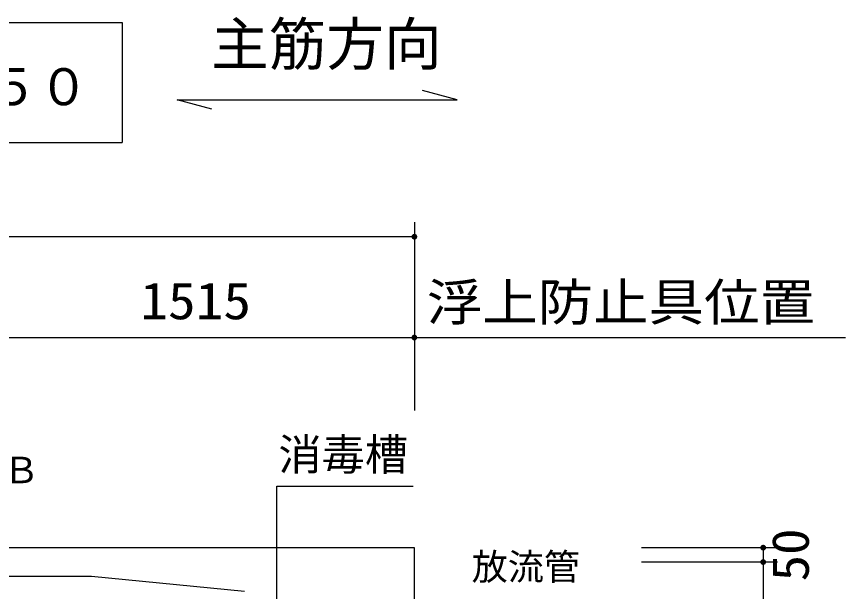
# Model space of a CAD drawing. Units: millimetres, scale not verified. Extents: x -14850 to 14850, y -10500 to 10500.
# Drawn here: x -5858 to -2982, y 2582 to 4577 of the extents above; entities that cross this region are included whole.
import ezdxf
from ezdxf.enums import TextEntityAlignment as Align

# ---------------------------------------------------------------- set-up
doc = ezdxf.new("R2010")
doc.units = ezdxf.units.MM
doc.header["$LTSCALE"] = 50
doc.linetypes.add('CHAIN1', pattern=[8, 5, -1, 1, -1])
for name, color, linetype, lineweight in [('0-0_製作', 5, 'Continuous', 25), ('0-1_躯体', 5, 'Continuous', 25), ('0-3_空気管', 3, 'CHAIN1', 25), ('0-4_水管', 3, 'Continuous', 25)]:
    doc.layers.add(name, color=color, linetype=linetype, lineweight=lineweight)
doc.styles.add('ＭＳ ゴシック', font='')
doc.styles.get('ＭＳ ゴシック').set_extended_font_data('MS Gothic')

msp = doc.modelspace()

# ---------------------------------------------------------------- linework, layer by layer
at = {"layer": '0-0_製作', "color": 2}
for p, q in [((-4477.84, 3863.11), (-4477.84, 3209.49)), ((-4477.84, 3813.11), (-9577.84, 3813.11)), ((-5992.84, 3463.11), (-4477.84, 3463.11)), ((-4477.84, 3463.11), (-2981.95, 3463.11)), ((-3217.25, 2733.78), (-3689.96, 2733.78)), ((-3267.25, 2733.78), (-3267.25, 2683.78)), ((-3217.25, 2683.78), (-3689.96, 2683.78)), ((-3267.25, 2683.78), (-3267.25, 383.78))]:
    msp.add_line(p, q, dxfattribs=at)
at = {"layer": '0-0_製作'}
for points in [[(-4479.1, 3823.03), (-4487.84, 3813.11), (-4487.82, 3813.74)], [(-4479.1, 3823.03), (-4477.84, 3813.11), (-4487.84, 3813.11)], [(-4477.84, 3813.11), (-4487.77, 3811.86), (-4487.84, 3813.11)], [(-4479.1, 3823.03), (-4487.82, 3813.74), (-4480.33, 3822.8)], [(-4480.33, 3822.8), (-4487.82, 3813.74), (-4487.67, 3814.99)], [(-4477.84, 3813.11), (-4487.53, 3810.63), (-4487.77, 3811.86)], [(-4480.33, 3822.8), (-4487.67, 3814.99), (-4481.53, 3822.41)], [(-4481.53, 3822.41), (-4487.67, 3814.99), (-4487.35, 3816.2)], [(-4477.84, 3813.11), (-4487.14, 3809.43), (-4487.53, 3810.63)], [(-4481.53, 3822.41), (-4487.35, 3816.2), (-4482.66, 3821.88)], [(-4482.66, 3821.88), (-4487.35, 3816.2), (-4486.89, 3817.37)], [(-4477.84, 3813.11), (-4486.61, 3808.3), (-4487.14, 3809.43)], [(-4482.66, 3821.88), (-4486.89, 3817.37), (-4483.72, 3821.2)], [(-4483.72, 3821.2), (-4486.89, 3817.37), (-4486.29, 3818.47)], [(-4477.84, 3813.11), (-4485.93, 3807.23), (-4486.61, 3808.3)], [(-4483.72, 3821.2), (-4486.29, 3818.47), (-4484.69, 3820.4)], [(-4484.69, 3820.4), (-4486.29, 3818.47), (-4485.55, 3819.49)], [(-4477.84, 3813.11), (-4485.13, 3806.27), (-4485.93, 3807.23)], [(-4477.84, 3813.11), (-4484.22, 3805.41), (-4485.13, 3806.27)], [(-4477.84, 3803.11), (-4484.22, 3805.41), (-4477.84, 3813.11)], [(-4477.84, 3803.11), (-4483.2, 3804.67), (-4484.22, 3805.41)], [(-4477.84, 3803.11), (-4482.1, 3804.06), (-4483.2, 3804.67)], [(-4477.84, 3803.11), (-4480.93, 3803.6), (-4482.1, 3804.06)], [(-4477.84, 3803.11), (-4479.72, 3803.29), (-4480.93, 3803.6)], [(-4477.84, 3803.11), (-4478.47, 3803.13), (-4479.72, 3803.29)], [(-4477.84, 3823.11), (-4477.84, 3813.11), (-4479.1, 3823.03)], [(-4477.22, 3823.09), (-4477.84, 3813.11), (-4477.84, 3823.11)], [(-4475.97, 3822.94), (-4477.84, 3813.11), (-4477.22, 3823.09)], [(-4474.75, 3822.62), (-4477.84, 3813.11), (-4475.97, 3822.94)], [(-4473.59, 3822.16), (-4477.84, 3813.11), (-4474.75, 3822.62)], [(-4472.49, 3821.56), (-4477.84, 3813.11), (-4473.59, 3822.16)], [(-4471.47, 3820.82), (-4477.84, 3813.11), (-4472.49, 3821.56)], [(-4470.55, 3819.96), (-4477.84, 3813.11), (-4471.47, 3820.82)], [(-4470.55, 3819.96), (-4467.84, 3813.11), (-4477.84, 3813.11)], [(-4467.84, 3813.11), (-4477.84, 3803.11), (-4477.84, 3813.11)], [(-4467.84, 3813.11), (-4476.59, 3803.19), (-4477.84, 3803.11)], [(-4467.84, 3813.11), (-4475.36, 3803.43), (-4476.59, 3803.19)], [(-4467.86, 3812.48), (-4475.36, 3803.43), (-4467.84, 3813.11)], [(-4468.02, 3811.24), (-4475.36, 3803.43), (-4467.86, 3812.48)], [(-4468.02, 3811.24), (-4474.16, 3803.81), (-4475.36, 3803.43)], [(-4468.33, 3810.02), (-4474.16, 3803.81), (-4468.02, 3811.24)], [(-4468.33, 3810.02), (-4473.03, 3804.35), (-4474.16, 3803.81)], [(-4468.8, 3808.85), (-4473.03, 3804.35), (-4468.33, 3810.02)], [(-4468.8, 3808.85), (-4471.97, 3805.02), (-4473.03, 3804.35)], [(-4469.4, 3807.75), (-4471.97, 3805.02), (-4468.8, 3808.85)], [(-4469.4, 3807.75), (-4471, 3805.82), (-4471.97, 3805.02)], [(-4470.14, 3806.74), (-4471, 3805.82), (-4469.4, 3807.75)], [(-4469.75, 3818.99), (-4467.84, 3813.11), (-4470.55, 3819.96)], [(-4469.08, 3817.93), (-4467.84, 3813.11), (-4469.75, 3818.99)], [(-4468.55, 3816.79), (-4467.84, 3813.11), (-4469.08, 3817.93)], [(-4468.16, 3815.6), (-4467.84, 3813.11), (-4468.55, 3816.79)], [(-4467.92, 3814.37), (-4467.84, 3813.11), (-4468.16, 3815.6)], [(-4480.33, 3472.8), (-4487.84, 3463.11), (-4487.82, 3463.74)], [(-4480.33, 3472.8), (-4477.84, 3463.11), (-4487.84, 3463.11)], [(-4477.84, 3463.11), (-4487.77, 3461.86), (-4487.84, 3463.11)], [(-4480.33, 3472.8), (-4487.82, 3463.74), (-4481.53, 3472.41)], [(-4481.53, 3472.41), (-4487.82, 3463.74), (-4487.67, 3464.99)], [(-4477.84, 3463.11), (-4487.53, 3460.63), (-4487.77, 3461.86)], [(-4481.53, 3472.41), (-4487.67, 3464.99), (-4482.66, 3471.88)], [(-4482.66, 3471.88), (-4487.67, 3464.99), (-4487.35, 3466.2)], [(-4477.84, 3463.11), (-4487.14, 3459.43), (-4487.53, 3460.63)], [(-4482.66, 3471.88), (-4487.35, 3466.2), (-4483.72, 3471.2)], [(-4483.72, 3471.2), (-4487.35, 3466.2), (-4486.89, 3467.37)], [(-4477.84, 3463.11), (-4486.61, 3458.3), (-4487.14, 3459.43)], [(-4483.72, 3471.2), (-4486.89, 3467.37), (-4484.69, 3470.4)], [(-4484.69, 3470.4), (-4486.89, 3467.37), (-4486.29, 3468.47)], [(-4477.84, 3463.11), (-4485.93, 3457.23), (-4486.61, 3458.3)], [(-4484.69, 3470.4), (-4486.29, 3468.47), (-4485.55, 3469.49)], [(-4477.84, 3463.11), (-4485.13, 3456.27), (-4485.93, 3457.23)], [(-4477.84, 3463.11), (-4484.22, 3455.41), (-4485.13, 3456.27)], [(-4477.84, 3463.11), (-4483.2, 3454.67), (-4484.22, 3455.41)], [(-4477.84, 3453.11), (-4483.2, 3454.67), (-4477.84, 3463.11)], [(-4477.84, 3453.11), (-4482.1, 3454.06), (-4483.2, 3454.67)], [(-4477.84, 3453.11), (-4480.93, 3453.6), (-4482.1, 3454.06)], [(-4477.84, 3453.11), (-4479.72, 3453.29), (-4480.93, 3453.6)], [(-4479.1, 3473.03), (-4477.84, 3463.11), (-4480.33, 3472.8)], [(-4477.84, 3453.11), (-4478.47, 3453.13), (-4479.72, 3453.29)], [(-4477.84, 3473.11), (-4477.84, 3463.11), (-4479.1, 3473.03)], [(-4477.22, 3473.09), (-4477.84, 3463.11), (-4477.84, 3473.11)], [(-4475.97, 3472.94), (-4477.84, 3463.11), (-4477.22, 3473.09)], [(-4474.75, 3472.62), (-4477.84, 3463.11), (-4475.97, 3472.94)], [(-4473.59, 3472.16), (-4477.84, 3463.11), (-4474.75, 3472.62)], [(-4472.49, 3471.56), (-4477.84, 3463.11), (-4473.59, 3472.16)], [(-4471.47, 3470.82), (-4477.84, 3463.11), (-4472.49, 3471.56)], [(-4471.47, 3470.82), (-4467.84, 3463.11), (-4477.84, 3463.11)], [(-4467.84, 3463.11), (-4477.84, 3453.11), (-4477.84, 3463.11)], [(-4467.84, 3463.11), (-4476.59, 3453.19), (-4477.84, 3453.11)], [(-4467.84, 3463.11), (-4475.36, 3453.43), (-4476.59, 3453.19)], [(-4467.84, 3463.11), (-4474.16, 3453.81), (-4475.36, 3453.43)], [(-4467.86, 3462.48), (-4474.16, 3453.81), (-4467.84, 3463.11)], [(-4468.02, 3461.24), (-4474.16, 3453.81), (-4467.86, 3462.48)], [(-4468.02, 3461.24), (-4473.03, 3454.35), (-4474.16, 3453.81)], [(-4468.33, 3460.02), (-4473.03, 3454.35), (-4468.02, 3461.24)], [(-4468.33, 3460.02), (-4471.97, 3455.02), (-4473.03, 3454.35)], [(-4468.8, 3458.85), (-4471.97, 3455.02), (-4468.33, 3460.02)], [(-4468.8, 3458.85), (-4471, 3455.82), (-4471.97, 3455.02)], [(-4470.55, 3469.96), (-4467.84, 3463.11), (-4471.47, 3470.82)], [(-4469.4, 3457.75), (-4471, 3455.82), (-4468.8, 3458.85)], [(-4469.4, 3457.75), (-4470.14, 3456.74), (-4471, 3455.82)], [(-4469.75, 3468.99), (-4467.84, 3463.11), (-4470.55, 3469.96)], [(-4469.08, 3467.93), (-4467.84, 3463.11), (-4469.75, 3468.99)], [(-4468.55, 3466.79), (-4467.84, 3463.11), (-4469.08, 3467.93)], [(-4468.16, 3465.6), (-4467.84, 3463.11), (-4468.55, 3466.79)], [(-4467.92, 3464.37), (-4467.84, 3463.11), (-4468.16, 3465.6)], [(-3268.5, 2743.7), (-3277.25, 2733.78), (-3277.23, 2734.41)], [(-3268.5, 2743.7), (-3267.25, 2733.78), (-3277.25, 2733.78)], [(-3267.25, 2733.78), (-3277.17, 2732.53), (-3277.25, 2733.78)], [(-3268.5, 2743.7), (-3277.23, 2734.41), (-3269.74, 2743.47)], [(-3269.74, 2743.47), (-3277.23, 2734.41), (-3277.07, 2735.65)], [(-3267.25, 2733.78), (-3276.93, 2731.29), (-3277.17, 2732.53)], [(-3269.74, 2743.47), (-3277.07, 2735.65), (-3270.93, 2743.08)], [(-3270.93, 2743.08), (-3277.07, 2735.65), (-3276.76, 2736.87)], [(-3267.25, 2733.78), (-3276.55, 2730.1), (-3276.93, 2731.29)], [(-3270.93, 2743.08), (-3276.76, 2736.87), (-3272.07, 2742.54)], [(-3272.07, 2742.54), (-3276.76, 2736.87), (-3276.3, 2738.04)], [(-3267.25, 2733.78), (-3276.01, 2728.96), (-3276.55, 2730.1)], [(-3272.07, 2742.54), (-3276.3, 2738.04), (-3273.13, 2741.87)], [(-3273.13, 2741.87), (-3276.3, 2738.04), (-3275.69, 2739.14)], [(-3267.25, 2733.78), (-3275.34, 2727.9), (-3276.01, 2728.96)], [(-3273.13, 2741.87), (-3275.69, 2739.14), (-3274.09, 2741.07)], [(-3274.09, 2741.07), (-3275.69, 2739.14), (-3274.95, 2740.15)], [(-3267.25, 2733.78), (-3274.54, 2726.93), (-3275.34, 2727.9)], [(-3267.25, 2733.78), (-3273.62, 2726.08), (-3274.54, 2726.93)], [(-3267.25, 2723.78), (-3273.62, 2726.08), (-3267.25, 2733.78)], [(-3267.25, 2743.78), (-3267.25, 2733.78), (-3268.5, 2743.7)], [(-3266.62, 2743.76), (-3267.25, 2733.78), (-3267.25, 2743.78)], [(-3265.37, 2743.6), (-3267.25, 2733.78), (-3266.62, 2743.76)], [(-3264.16, 2743.29), (-3267.25, 2733.78), (-3265.37, 2743.6)], [(-3262.99, 2742.83), (-3267.25, 2733.78), (-3264.16, 2743.29)], [(-3261.89, 2742.22), (-3267.25, 2733.78), (-3262.99, 2742.83)], [(-3260.87, 2741.49), (-3267.25, 2733.78), (-3261.89, 2742.22)], [(-3259.96, 2740.63), (-3267.25, 2733.78), (-3260.87, 2741.49)], [(-3259.96, 2740.63), (-3257.25, 2733.78), (-3267.25, 2733.78)], [(-3257.25, 2733.78), (-3267.25, 2723.78), (-3267.25, 2733.78)], [(-3257.25, 2733.78), (-3265.99, 2723.86), (-3267.25, 2723.78)], [(-3257.25, 2733.78), (-3264.76, 2724.09), (-3265.99, 2723.86)], [(-3257.27, 2733.15), (-3264.76, 2724.09), (-3257.25, 2733.78)], [(-3257.43, 2731.91), (-3264.76, 2724.09), (-3257.27, 2733.15)], [(-3259.16, 2739.66), (-3257.25, 2733.78), (-3259.96, 2740.63)], [(-3258.49, 2738.6), (-3257.25, 2733.78), (-3259.16, 2739.66)], [(-3257.95, 2737.46), (-3257.25, 2733.78), (-3258.49, 2738.6)], [(-3257.56, 2736.27), (-3257.25, 2733.78), (-3257.95, 2737.46)], [(-3257.33, 2735.03), (-3257.25, 2733.78), (-3257.56, 2736.27)], [(-3267.25, 2723.78), (-3272.61, 2725.34), (-3273.62, 2726.08)], [(-3267.25, 2723.78), (-3271.51, 2724.73), (-3272.61, 2725.34)], [(-3267.25, 2723.78), (-3270.34, 2724.27), (-3271.51, 2724.73)], [(-3267.25, 2723.78), (-3269.12, 2723.96), (-3270.34, 2724.27)], [(-3267.25, 2723.78), (-3267.88, 2723.8), (-3269.12, 2723.96)], [(-3257.43, 2731.91), (-3263.57, 2724.48), (-3264.76, 2724.09)], [(-3257.74, 2730.69), (-3263.57, 2724.48), (-3257.43, 2731.91)], [(-3257.74, 2730.69), (-3262.43, 2725.02), (-3263.57, 2724.48)], [(-3258.2, 2729.52), (-3262.43, 2725.02), (-3257.74, 2730.69)], [(-3258.2, 2729.52), (-3261.37, 2725.69), (-3262.43, 2725.02)], [(-3258.81, 2728.42), (-3261.37, 2725.69), (-3258.2, 2729.52)], [(-3258.81, 2728.42), (-3260.4, 2726.49), (-3261.37, 2725.69)], [(-3259.54, 2727.41), (-3260.4, 2726.49), (-3258.81, 2728.42)], [(-3268.5, 2693.7), (-3277.25, 2683.78), (-3269.74, 2693.47)], [(-3268.5, 2693.7), (-3267.25, 2683.78), (-3277.25, 2683.78)], [(-3269.74, 2693.47), (-3277.25, 2683.78), (-3277.23, 2684.41)], [(-3267.25, 2683.78), (-3277.17, 2682.53), (-3277.25, 2683.78)], [(-3269.74, 2693.47), (-3277.23, 2684.41), (-3270.93, 2693.08)], [(-3270.93, 2693.08), (-3277.23, 2684.41), (-3277.07, 2685.65)], [(-3267.25, 2683.78), (-3276.93, 2681.29), (-3277.17, 2682.53)], [(-3270.93, 2693.08), (-3277.07, 2685.65), (-3272.07, 2692.54)], [(-3272.07, 2692.54), (-3277.07, 2685.65), (-3276.76, 2686.87)], [(-3267.25, 2683.78), (-3276.55, 2680.1), (-3276.93, 2681.29)], [(-3272.07, 2692.54), (-3276.76, 2686.87), (-3273.13, 2691.87)], [(-3273.13, 2691.87), (-3276.76, 2686.87), (-3276.3, 2688.04)], [(-3267.25, 2683.78), (-3276.01, 2678.96), (-3276.55, 2680.1)], [(-3273.13, 2691.87), (-3276.3, 2688.04), (-3274.09, 2691.07)], [(-3274.09, 2691.07), (-3276.3, 2688.04), (-3275.69, 2689.14)], [(-3267.25, 2683.78), (-3275.34, 2677.9), (-3276.01, 2678.96)], [(-3274.09, 2691.07), (-3275.69, 2689.14), (-3274.95, 2690.15)], [(-3267.25, 2683.78), (-3274.54, 2676.93), (-3275.34, 2677.9)], [(-3267.25, 2683.78), (-3273.62, 2676.07), (-3274.54, 2676.93)], [(-3267.25, 2683.78), (-3272.61, 2675.34), (-3273.62, 2676.07)], [(-3267.25, 2673.78), (-3272.61, 2675.34), (-3267.25, 2683.78)], [(-3267.25, 2673.78), (-3271.51, 2674.73), (-3272.61, 2675.34)], [(-3267.25, 2693.78), (-3267.25, 2683.78), (-3268.5, 2693.7)], [(-3266.62, 2693.76), (-3267.25, 2683.78), (-3267.25, 2693.78)], [(-3265.37, 2693.6), (-3267.25, 2683.78), (-3266.62, 2693.76)], [(-3264.16, 2693.29), (-3267.25, 2683.78), (-3265.37, 2693.6)], [(-3262.99, 2692.83), (-3267.25, 2683.78), (-3264.16, 2693.29)], [(-3261.89, 2692.22), (-3267.25, 2683.78), (-3262.99, 2692.83)], [(-3260.87, 2691.48), (-3267.25, 2683.78), (-3261.89, 2692.22)], [(-3260.87, 2691.48), (-3257.25, 2683.78), (-3267.25, 2683.78)], [(-3257.25, 2683.78), (-3267.25, 2673.78), (-3267.25, 2683.78)], [(-3257.25, 2683.78), (-3265.99, 2673.86), (-3267.25, 2673.78)], [(-3257.25, 2683.78), (-3264.76, 2674.09), (-3265.99, 2673.86)], [(-3257.27, 2683.15), (-3264.76, 2674.09), (-3257.25, 2683.78)], [(-3257.27, 2683.15), (-3263.57, 2674.48), (-3264.76, 2674.09)], [(-3257.43, 2681.91), (-3263.57, 2674.48), (-3257.27, 2683.15)], [(-3257.43, 2681.91), (-3262.43, 2675.02), (-3263.57, 2674.48)], [(-3257.74, 2680.69), (-3262.43, 2675.02), (-3257.43, 2681.91)], [(-3257.74, 2680.69), (-3261.37, 2675.69), (-3262.43, 2675.02)], [(-3258.2, 2679.52), (-3261.37, 2675.69), (-3257.74, 2680.69)], [(-3258.2, 2679.52), (-3260.4, 2676.49), (-3261.37, 2675.69)], [(-3259.96, 2690.62), (-3257.25, 2683.78), (-3260.87, 2691.48)], [(-3258.81, 2678.42), (-3260.4, 2676.49), (-3258.2, 2679.52)], [(-3258.81, 2678.42), (-3259.54, 2677.41), (-3260.4, 2676.49)], [(-3259.16, 2689.66), (-3257.25, 2683.78), (-3259.96, 2690.62)], [(-3258.49, 2688.6), (-3257.25, 2683.78), (-3259.16, 2689.66)], [(-3257.95, 2687.46), (-3257.25, 2683.78), (-3258.49, 2688.6)], [(-3257.56, 2686.27), (-3257.25, 2683.78), (-3257.95, 2687.46)], [(-3257.33, 2685.03), (-3257.25, 2683.78), (-3257.56, 2686.27)], [(-3267.25, 2673.78), (-3270.34, 2674.27), (-3271.51, 2674.73)], [(-3267.25, 2673.78), (-3269.12, 2673.96), (-3270.34, 2674.27)], [(-3267.25, 2673.78), (-3267.88, 2673.8), (-3269.12, 2673.96)]]:
    msp.add_solid(points, dxfattribs=at)
at = {"layer": '0-1_躯体', "color": 3}
for p, q in [((-4955.36, 2947.65), (-4482.03, 2947.65)), ((-4955.36, 1784.49), (-4955.36, 2947.65)), ((-5607.84, 2633.78), (-8932.74, 2633.78)), ((-5067.42, 2581.92), (-5598.21, 2633.31))]:
    msp.add_line(p, q, dxfattribs=at)
msp.add_arc((-5607.84, 2533.78), 100, 84.46921, 89.99998, dxfattribs=at)
at = {"layer": '0-3_空気管', "color": 2, "linetype": 'Continuous'}
for p, q in [((-4477.84, 2733.78), (-9577.84, 2733.78)), ((-4477.84, 333.78), (-4477.84, 2733.78))]:
    msp.add_line(p, q, dxfattribs=at)
at = {"layer": '0-4_水管'}
for p, q in [((-8824.91, 4556.47), (-5491.58, 4556.47)), ((-5491.58, 4556.47), (-5491.58, 4139.81))]:
    msp.add_line(p, q, dxfattribs=at)
for points in [[(-8824.91, 4556.47), (-8824.91, 4139.81), (-5491.58, 4139.81)], [(-5180.7, 4255.91), (-5301.44, 4288.27), (-4328.9, 4288.27), (-4449.65, 4320.62)]]:
    msp.add_lwpolyline(points, dxfattribs=at)

# ---------------------------------------------------------------- texts
at = {"layer": '0-0_製作', "color": 4, "style": 'ＭＳ ゴシック', "width": 1.1}
for s, height, p in [('浮上防止具位置', 128.3, (-4435.06, 3483.27)), ('1515', 128.4, (-5429.09, 3488.11))]:
    msp.add_text(s, height=height, dxfattribs=at).set_placement(p, align=Align.BOTTOM_LEFT)
at = {"layer": '0-0_製作', "color": 4, "style": 'ＭＳ ゴシック', "width": 1.05}
msp.add_text('50', height=128.4, rotation=90, dxfattribs=at).set_placement((-3070.44, 2616.91), align=Align.BOTTOM_LEFT)
at = {"layer": '0-1_躯体', "color": 4, "style": 'ＭＳ ゴシック'}
for s, height, p in [('\u3000消毒槽\u3000', 110, (-5099.71, 2969.51)), ('Ｂ', 91.79, (-5904.18, 2929.93)), ('\u3000放流管\u3000', 91.79, (-4404.01, 2594.22))]:
    msp.add_text(s, height=height, dxfattribs=at).set_placement(p, align=Align.BOTTOM_LEFT)
at = {"layer": '0-4_水管', "color": 4, "style": 'ＭＳ ゴシック'}
for s, height, p in [('主筋方向', 146.6, (-5183.13, 4364.53)), ('Ｓ＝１／５０', 128.4, (-6658.4, 4231.12))]:
    msp.add_text(s, height=height, dxfattribs=at).set_placement(p, align=Align.BOTTOM_LEFT)

doc.saveas('drawing.dxf')
